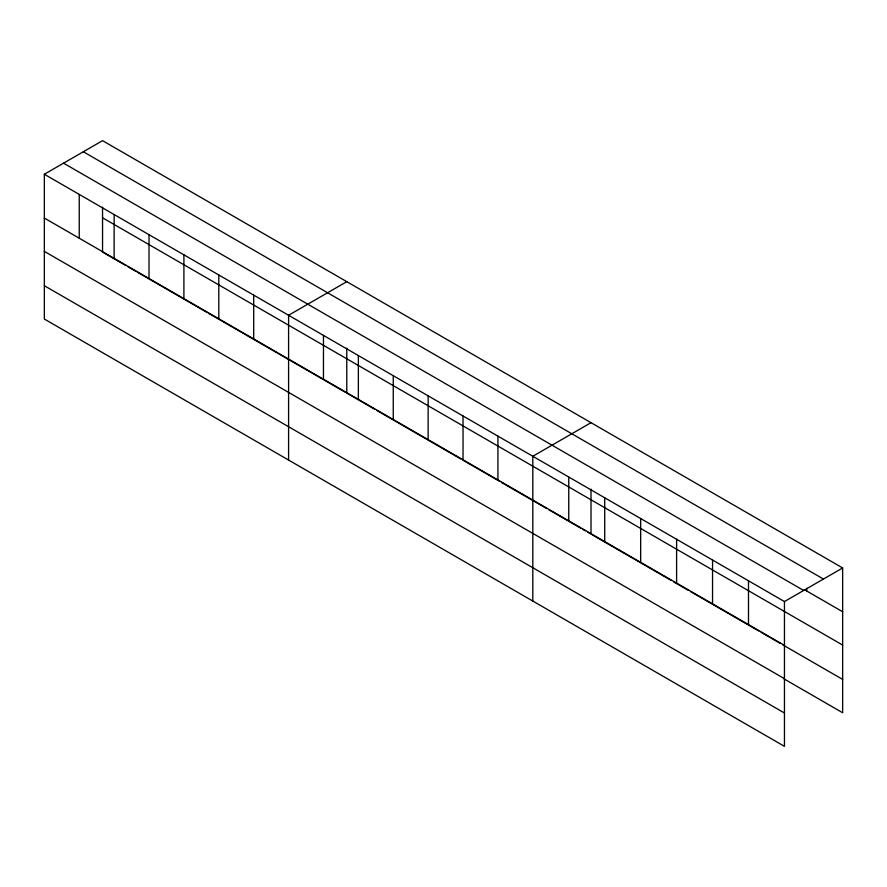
<?xml version="1.0" encoding="UTF-8"?>
<svg xmlns="http://www.w3.org/2000/svg" width="887" height="887" viewBox="0 0 887 887"><rect width="100%" height="100%" fill="white"/><g stroke="black" fill="none" stroke-linecap="round" stroke-linejoin="round"><path stroke-width="1.33" d="M346.784 348.125L346.784 393.129L374.702 409.24M591.019 489.136L591.019 534.129L587.527 532.122M784.452 678.677L784.452 601.552L44.35 174.262L44.35 319.043L784.452 746.344L784.452 678.677L44.35 251.387M783.931 678.832L842.65 712.738L842.65 567.957L102.548 140.656L44.35 174.262M346.784 281.667L288.585 315.273L288.585 460.054M591.019 422.678L532.81 456.273L532.81 601.064M784.452 601.552L842.65 567.957M83.345 151.755L823.446 579.045M804.309 589.611L842.65 611.753M63.554 163.175L803.655 590.465M102.548 217.781L842.65 645.071M44.35 218.069L784.452 645.359M103.712 252.795L125.81 265.546M128.138 266.887L136.276 271.588M137.441 272.265L207.225 312.546M208.39 313.222L240.954 332.026M242.118 332.692L311.891 372.983M313.056 373.649L345.62 392.453M377.019 410.581L460.763 458.934M463.092 460.275L499.137 481.087M501.465 482.428L546.824 508.617M549.153 509.958L580.553 528.087M582.881 529.428L585.198 530.77M592.217 534.828L671.304 580.486M673.699 581.861L688.079 590.165M690.474 591.551L758.773 630.99M761.168 632.364L769.561 637.21M770.759 637.897L780.338 643.441M782.733 644.816L842.65 679.409M44.35 285.725L784.452 713.015M806.704 588.258L806.704 590.997M748.495 580.797L748.495 624.603M712.549 560.052L712.549 603.847M676.604 539.296L676.604 583.092M640.658 518.54L640.658 562.336M604.712 497.784L604.712 541.58M568.755 477.029L568.755 520.835M497.929 436.138L497.929 479.934M463.036 415.992L463.036 459.788M428.144 395.846L428.144 439.642M393.251 375.7L393.251 419.507M358.359 355.554L358.359 399.361M323.467 335.419L323.467 379.215M253.693 295.127L253.693 338.923M218.801 274.981L218.801 318.788M183.908 254.835L183.908 298.642M149.016 234.7L149.016 278.496M114.135 214.554L114.135 258.35M102.548 207.126L102.548 252.119M79.242 194.408L79.242 238.204"/></g></svg>
